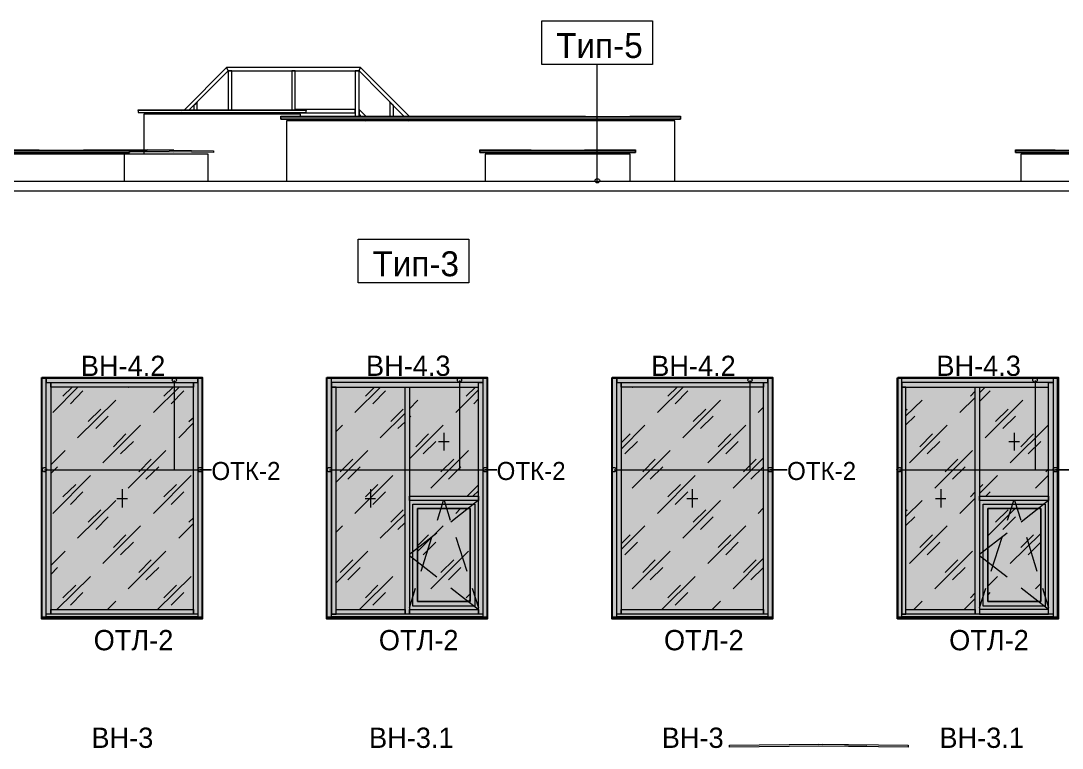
# Model space of a CAD drawing. Header units: millimetres. Extents: x 2294 to 908349, y -83289 to 219220.
# Drawn here: x 374169 to 385854, y 100861 to 109030 of the extents above; entities that cross this region are included whole.
import ezdxf

# ---------------------------------------------------------------- set-up
doc = ezdxf.new("R2010")
doc.units = ezdxf.units.MM
doc.layers.add('PDF _Геометрия', color=7, linetype='Continuous')
doc.layers.add('PDF _Текст', color=7, linetype='Continuous')

msp = doc.modelspace()

# ---------------------------------------------------------------- hatches: boundary and pattern name
at = {"transparency": 33554551}
h = msp.add_hatch(color=3, dxfattribs=at)
h.dxf.hatch_style = 1
h.paths.add_polyline_path([(374404.1, 105025.5), (376203.1, 105025.5), (376203.1, 102312.1), (374404.1, 102312.1)])
h = msp.add_hatch(color=3, dxfattribs=at)
h.dxf.hatch_style = 1
h.paths.add_polyline_path([(377604.3, 105025.5), (379403.3, 105025.5), (379403.3, 102312.1), (377604.3, 102312.1)])
h = msp.add_hatch(color=3, dxfattribs=at)
h.dxf.hatch_style = 1
h.paths.add_polyline_path([(380804.5, 105025.5), (382603.5, 105025.5), (382603.5, 102312.1), (380804.5, 102312.1)])
h = msp.add_hatch(color=3, dxfattribs=at)
h.dxf.hatch_style = 1
h.paths.add_polyline_path([(384009.8, 105025.5), (385808.8, 105025.5), (385808.8, 102312.1), (384009.8, 102312.1)])

# ---------------------------------------------------------------- linework, layer by layer
for points in [[(374404.1, 105025.5), (376203.1, 105025.5), (376203.1, 102312.1), (374404.1, 102312.1)], [(377604.3, 105025.5), (379403.3, 105025.5), (379403.3, 102312.1), (377604.3, 102312.1)], [(380804.5, 105025.5), (382603.5, 105025.5), (382603.5, 102312.1), (380804.5, 102312.1)], [(384009.8, 105025.5), (385808.8, 105025.5), (385808.8, 102312.1), (384009.8, 102312.1)]]:
    msp.add_lwpolyline(points, close=True)
at = {"layer": 'PDF _Геометрия', "lineweight": 9}
for points in [[(380017.1, 109030), (381257.4, 109030), (381257.4, 108539), (380017.1, 108539)], [(377981, 108505.1), (377976.8, 108505.1), (377976.8, 108500.9), (377976.8, 108496.6), (377964.1, 108475.5), (377976.8, 108496.6), (377976.8, 108500.9), (377976.8, 108505.1)], [(377371.4, 108022.5), (375487.7, 108022.5), (375487.7, 108031), (377371.4, 108031)], [(377087.8, 107946.3), (377087.8, 107959), (380503.9, 107959), (380503.9, 107954.8), (381003.4, 107954.8), (381003.4, 107959), (381570.6, 107959), (381570.6, 107946.3)], [(375585.1, 107582.3), (375390.4, 107578.1)], [(379318.7, 107569.6), (379318.7, 107582.3), (379894.3, 107582.3), (379894.3, 107578.1), (380495.4, 107578.1), (380495.4, 107582.3), (381066.9, 107582.3), (381066.9, 107569.6)], [(385329.6, 107569.6), (385329.6, 107582.3), (385774.1, 107582.3), (385774.1, 107578.1), (386375.2, 107578.1), (386375.2, 107582.3), (386819.6, 107582.3), (386819.6, 107569.6)], [(377955.6, 106579.1), (379195.9, 106579.1), (379195.9, 106088), (377955.6, 106088)], [(376156.6, 105017.1), (376131.2, 105017.1), (374480.3, 105017.1), (374454.9, 105017.1), (374404.1, 105017.1), (374404.1, 104940.9), (374404.1, 102392.6), (374404.1, 102316.4), (374404.1, 105017.1), (376203.1, 105017.1), (376203.1, 102316.4), (376203.1, 102392.6), (376203.1, 104940.9), (376203.1, 105017.1)], [(374480.3, 104966.3), (376131.2, 104966.3), (376156.6, 104966.3), (376156.6, 105017.1), (376156.6, 104940.9), (376156.6, 102392.6), (376156.6, 102337.5), (374454.9, 102337.5), (374454.9, 102392.6), (374454.9, 104940.9), (374454.9, 105017.1), (374454.9, 104966.3)], [(374454.9, 102367.2), (374454.9, 104966.3), (374505.7, 104966.3), (374505.7, 102367.2)], [(376105.8, 104915.5), (374505.7, 104915.5), (374505.7, 104966.3), (376105.8, 104966.3)], [(376105.8, 102367.2), (376105.8, 104966.3), (376156.6, 104966.3), (376156.6, 102367.2)], [(377604.3, 104940.9), (377604.3, 103666.7), (377604.3, 102392.6), (377604.3, 102316.4), (377604.3, 105017.1), (379403.3, 105017.1), (379403.3, 102316.4), (379403.3, 102392.6), (379403.3, 103666.7), (379403.3, 104940.9), (379403.3, 105017.1), (379352.5, 105017.1), (379352.5, 104940.9), (379352.5, 103666.7), (379352.5, 102392.6), (379352.5, 102337.5), (377655.1, 102337.5), (377655.1, 102392.6), (377655.1, 103666.7), (377655.1, 102367.2), (377705.9, 102367.2), (377705.9, 103666.7), (377705.9, 104915.5), (377655.1, 104915.5), (377655.1, 103666.7), (377655.1, 104940.9), (377655.1, 105017.1), (377604.3, 105017.1)], [(378505.9, 104966.3), (377655.1, 104966.3), (377655.1, 104915.5), (378505.9, 104915.5), (379306, 104915.5), (379306, 104966.3), (378505.9, 104966.3), (377680.5, 104966.3), (377655.1, 104966.3), (377655.1, 105017.1), (377680.5, 105017.1), (378505.9, 105017.1), (379327.1, 105017.1), (379352.5, 105017.1), (379352.5, 104966.3), (379327.1, 104966.3)], [(379306, 104940.9), (379306, 104966.3), (379352.5, 104966.3), (379352.5, 104940.9), (379352.5, 103666.7), (379352.5, 102367.2), (379306, 102367.2), (379306, 103666.7)], [(382552.7, 105017.1), (382527.3, 105017.1), (380880.7, 105017.1), (380855.3, 105017.1), (380804.5, 105017.1), (380804.5, 104940.9), (380804.5, 102392.6), (380804.5, 102316.4), (380804.5, 105017.1), (382603.5, 105017.1), (382603.5, 102316.4), (382603.5, 102392.6), (382603.5, 104940.9), (382603.5, 105017.1)], [(380880.7, 104966.3), (382527.3, 104966.3), (382552.7, 104966.3), (382552.7, 105017.1), (382552.7, 104940.9), (382552.7, 102392.6), (382552.7, 102337.5), (380855.3, 102337.5), (380855.3, 102392.6), (380855.3, 104940.9), (380855.3, 105017.1), (380855.3, 104966.3)], [(380855.3, 102367.2), (380855.3, 104966.3), (380906, 104966.3), (380906, 102367.2)], [(382501.9, 104915.5), (380906, 104915.5), (380906, 104966.3), (382501.9, 104966.3)], [(382501.9, 102367.2), (382501.9, 104966.3), (382552.7, 104966.3), (382552.7, 102367.2)], [(384004.6, 104940.9), (384004.6, 103666.7), (384004.6, 102392.6), (384004.6, 102316.4), (384004.6, 105017.1), (385803.7, 105017.1), (385803.7, 102316.4), (385803.7, 102392.6), (385803.7, 103666.7), (385803.7, 104940.9), (385803.7, 105017.1), (385752.9, 105017.1), (385752.9, 104940.9), (385752.9, 103666.7), (385752.9, 102392.6), (385752.9, 102337.5), (384055.4, 102337.5), (384055.4, 102392.6), (384055.4, 103666.7), (384055.4, 102367.2), (384102, 102367.2), (384102, 103666.7), (384102, 104915.5), (384055.4, 104915.5), (384055.4, 103666.7), (384055.4, 104940.9), (384055.4, 105017.1), (384004.6, 105017.1)], [(384902.1, 104966.3), (384055.4, 104966.3), (384055.4, 104915.5), (384902.1, 104915.5), (385702.1, 104915.5), (385702.1, 104966.3), (384902.1, 104966.3), (384076.6, 104966.3), (384055.4, 104966.3), (384055.4, 105017.1), (384076.6, 105017.1), (384902.1, 105017.1), (385727.5, 105017.1), (385752.9, 105017.1), (385752.9, 104966.3), (385727.5, 104966.3)], [(378531.3, 102367.2), (378480.5, 102367.2), (377705.9, 102367.2), (377705.9, 102418), (378480.5, 102418), (378480.5, 102367.2), (378480.5, 103666.7), (378480.5, 104915.5), (378531.3, 104915.5), (378531.3, 103666.7)], [(384927.5, 102367.2), (384876.7, 102367.2), (384102, 102367.2), (384102, 102418), (384876.7, 102418), (384876.7, 102367.2), (384876.7, 103666.7), (384876.7, 104915.5), (384927.5, 104915.5), (384927.5, 103666.7)], [(379306, 103641.3), (378531.3, 103641.3), (378531.3, 103692.1), (379306, 103692.1)], [(385702.1, 103641.3), (384927.5, 103641.3), (384927.5, 103692.1), (385702.1, 103692.1)], [(378569.4, 103603.2), (379263.6, 103603.2), (379263.6, 102456.1), (378569.4, 102456.1)], [(379263.6, 103603.2), (379263.6, 102456.1), (378569.4, 102456.1), (378569.4, 103603.2)], [(379212.8, 103552.4), (378620.2, 103552.4), (378620.2, 102506.8), (379212.8, 102506.8)], [(378620.2, 102506.8), (378620.2, 103552.4), (379212.8, 103552.4), (379212.8, 102506.8)], [(384969.8, 103603.2), (385664, 103603.2), (385664, 102456.1), (384969.8, 102456.1)], [(385664, 103603.2), (385664, 102456.1), (384969.8, 102456.1), (384969.8, 103603.2)], [(385613.2, 103552.4), (385020.6, 103552.4), (385020.6, 102506.8), (385613.2, 102506.8)], [(385020.6, 102506.8), (385020.6, 103552.4), (385613.2, 103552.4), (385613.2, 102506.8)], [(376105.8, 102367.2), (374505.7, 102367.2), (374505.7, 102418), (376105.8, 102418)], [(379306, 102367.2), (378531.3, 102367.2), (378531.3, 102418), (379306, 102418)], [(382501.9, 102367.2), (380906, 102367.2), (380906, 102418), (382501.9, 102418)], [(376203.1, 102312.1), (374404.1, 102312.1), (374404.1, 102337.5), (376203.1, 102337.5)], [(379403.3, 102312.1), (377604.3, 102312.1), (377604.3, 102337.5), (379403.3, 102337.5)], [(382603.5, 102312.1), (380804.5, 102312.1), (380804.5, 102337.5), (382603.5, 102337.5)], [(385803.7, 102312.1), (384004.6, 102312.1), (384004.6, 102337.5), (385803.7, 102337.5)], [(383124.2, 100906.8), (384127.4, 100894.1), (384127.4, 100872.9), (383124.2, 100885.6), (382120.9, 100872.9), (382120.9, 100894.1)]]:
    msp.add_lwpolyline(points, close=True, dxfattribs=at)
for points in [[(378527.1, 107959), (377981, 108505.1), (376478.3, 108505.1), (376482.5, 108505.1), (376482.5, 108500.9), (376482.5, 108496.6), (376491, 108475.5), (376482.5, 108496.6), (376482.5, 108500.9), (376482.5, 108505.1), (376478.3, 108505.1), (376004.2, 108031)], [(376059.2, 108031), (376495.2, 108467), (376495.2, 108471.2), (376491, 108475.5), (376495.2, 108471.2), (376495.2, 108467), (377964.1, 108467), (377964.1, 108471.2), (377964.1, 108475.5), (377964.1, 108471.2), (377964.1, 108467), (378467.8, 107959)], [(376537.5, 108031), (376537.5, 108467), (376533.3, 108467), (376529.1, 108467), (376503.7, 108467), (376499.4, 108467), (376495.2, 108467), (376495.2, 108031)], [(377248.7, 107980.2), (377248.7, 108001.4), (377248.7, 107997.1), (377921.7, 107997.1), (377921.7, 108001.4), (377921.7, 108005.6), (377921.7, 108026.8), (377921.7, 108031), (377921.7, 108035.2), (377248.7, 108035.2), (377248.7, 108031), (377248.7, 108467), (377244.5, 108467), (377240.2, 108467), (377219.1, 108467), (377214.8, 108467), (377210.6, 108467), (377210.6, 108031)], [(377964.1, 107959), (377964.1, 108467), (377959.8, 108467), (377955.6, 108467), (377930.2, 108467), (377926, 108467), (377921.7, 108467), (377921.7, 107959)], [(380635.1, 107230.9), (380635.1, 108539)], [(376148.1, 108031), (376148.1, 108119.9), (376148.1, 108115.7), (376143.9, 108115.7), (376139.6, 108111.4), (376118.5, 108086), (376114.2, 108086), (376114.2, 108081.8), (376110, 108081.8), (376110, 108031)], [(378349.3, 107959), (378349.3, 108081.8), (378345, 108081.8), (378345, 108086), (378340.8, 108086), (378315.4, 108111.4), (378315.4, 108115.7), (378311.2, 108115.7), (378311.2, 108119.9), (378311.2, 107959)], [(375487.7, 108022.5), (375487.7, 108001.4), (377371.4, 108001.4), (377371.4, 108022.5)], [(375487.7, 108009.8), (375487.7, 108001.4), (377371.4, 108001.4), (377371.4, 108009.8)], [(377307.9, 107959), (377307.9, 107980.2), (375551.2, 107980.2), (375551.2, 107582.3)], [(375974.5, 108001.4), (375953.4, 107980.2)], [(376012.6, 107980.2), (376029.6, 108001.4)], [(376110, 108001.4), (376110, 107980.2)], [(376148.1, 107980.2), (376148.1, 108001.4)], [(376495.2, 108001.4), (376495.2, 107980.2)], [(376537.5, 107980.2), (376537.5, 108001.4)], [(377210.6, 108001.4), (377210.6, 107980.2)], [(378040.3, 107959), (377964.1, 108035.2), (377964.1, 108031), (377964.1, 108026.8), (377964.1, 107992.9), (377964.1, 107988.7), (377964.1, 107984.4), (377964.1, 107980.2), (377981, 107959)], [(381570.6, 107946.3), (381570.6, 107925.2), (377087.8, 107925.2), (377087.8, 107946.3)], [(377087.8, 107937.9), (377087.8, 107925.2), (381570.6, 107925.2), (381570.6, 107937.9)], [(381507.1, 107230.9), (381507.1, 107908.2), (377151.3, 107908.2), (377151.3, 107230.9)], [(377307.9, 107908.2), (377307.9, 107925.2)], [(377921.7, 107925.2), (377921.7, 107908.2)], [(377964.1, 107908.2), (377964.1, 107925.2)], [(378014.9, 107925.2), (378036, 107908.2)], [(378091.1, 107908.2), (378074.1, 107925.2)], [(378311.2, 107925.2), (378311.2, 107908.2)], [(378349.3, 107908.2), (378349.3, 107925.2)], [(378501.7, 107925.2), (378522.8, 107908.2)], [(378577.9, 107908.2), (378560.9, 107925.2)], [(380503.9, 107954.8), (381003.4, 107954.8)], [(372859, 107569.6), (372859, 107582.3), (373375.4, 107582.3), (373375.4, 107578.1), (373874.9, 107578.1), (373874.9, 107582.3), (374374.4, 107582.3), (374374.4, 107578.1), (374873.9, 107578.1), (374873.9, 107582.3), (375390.4, 107582.3), (375390.4, 107569.6), (372859, 107569.6), (372859, 107552.7), (372791.3, 107552.7), (372791.3, 107569.6), (372859, 107573.8)], [(375390.4, 107569.6), (375390.4, 107552.7), (372859, 107552.7)], [(372859, 107561.1), (372859, 107552.7), (375390.4, 107552.7), (375390.4, 107561.1), (375585.1, 107561.1), (375390.4, 107561.1)], [(375331.1, 107230.9), (375331.1, 107531.5), (372918.3, 107531.5), (372918.3, 107230.9)], [(374374.4, 107578.1), (374873.9, 107578.1)], [(376270.8, 107230.9), (376270.8, 107531.5), (374899.3, 107531.5)], [(375551.2, 107561.1), (375551.2, 107531.5)], [(375885.6, 107578.1), (375585.1, 107582.3), (376330.1, 107569.6), (376330.1, 107552.7), (375585.1, 107561.1), (375885.6, 107556.9)], [(381066.9, 107569.6), (381066.9, 107552.7), (379318.7, 107552.7), (379318.7, 107569.6)], [(379318.7, 107561.1), (379318.7, 107552.7), (381066.9, 107552.7), (381066.9, 107561.1)], [(381007.6, 107230.9), (381007.6, 107531.5), (379377.9, 107531.5), (379377.9, 107230.9)], [(379894.3, 107578.1), (380495.4, 107578.1)], [(386819.6, 107569.6), (386819.6, 107552.7), (385329.6, 107552.7), (385329.6, 107569.6)], [(385329.6, 107561.1), (385329.6, 107552.7), (386819.6, 107552.7), (386819.6, 107561.1)], [(386760.4, 107230.9), (386760.4, 107531.5), (385388.9, 107531.5), (385388.9, 107230.9)], [(385774.1, 107578.1), (386375.2, 107578.1)], [(390366.9, 107116.7), (365586.6, 107116.7), (365586.6, 107230.9), (390366.9, 107230.9)], [(375889.9, 104991.7), (375889.9, 103988.4), (376308.9, 103988.4), (376177.7, 103988.4)], [(379090.1, 104991.7), (379090.1, 103988.4), (379509.1, 103988.4), (379377.9, 103988.4)], [(382349.5, 104991.7), (382349.5, 103988.4), (382768.6, 103988.4), (382578.1, 103988.4)], [(385702.1, 102418), (384927.5, 102418), (384927.5, 102367.2), (385702.1, 102367.2), (385702.1, 103666.7), (385702.1, 104940.9), (385702.1, 104966.3), (385752.9, 104966.3), (385752.9, 104940.9), (385752.9, 103666.7), (385752.9, 102367.2), (385702.1, 102367.2), (385702.1, 102418), (385393.1, 102659.2)], [(385549.7, 104991.7), (385549.7, 103988.4), (385968.8, 103988.4), (385778.3, 103988.4)], [(374526.8, 104631.8), (374810.4, 104915.5)], [(374641.1, 104813.9), (374746.9, 104915.5)], [(374725.8, 104729.2), (374865.5, 104873.1)], [(375373.4, 104915.5), (375377.7, 104915.5)], [(375657.1, 104631.8), (375944.9, 104915.5)], [(375775.6, 104813.9), (375877.2, 104915.5)], [(375856, 104729.2), (375999.9, 104873.1)], [(377917.5, 104631.8), (378205.4, 104915.5)], [(378036, 104813.9), (378137.6, 104915.5)], [(378120.7, 104729.2), (378260.4, 104873.1)], [(378768.4, 104915.5), (378772.6, 104915.5)], [(379052, 104631.8), (379306, 104885.8)], [(379166.3, 104813.9), (379272.1, 104915.5)], [(381028.8, 104915.5), (381033, 104915.5)], [(381312.4, 104631.8), (381600.3, 104915.5)], [(381430.9, 104813.9), (381532.5, 104915.5)], [(381511.4, 104729.2), (381655.3, 104873.1)], [(382163.3, 104915.5), (382163.3, 104915.5)], [(384423.7, 104915.5), (384428, 104915.5)], [(384825.9, 104813.9), (384876.7, 104868.9)], [(384927.5, 104852), (384991, 104915.5)], [(384927.5, 104754.6), (385046, 104873.1)], [(385553.9, 104915.5), (385558.2, 104915.5)], [(374806.2, 104348.2), (375233.7, 104771.5)], [(378531.3, 104674.2), (378624.4, 104771.5)], [(379250.9, 104729.2), (379306, 104784.2)], [(381596, 104348.2), (382019.3, 104771.5)], [(384102, 104593.7), (384284, 104771.5)], [(384707.3, 104631.8), (384876.7, 104801.2)], [(384991, 104348.2), (385414.3, 104771.5)], [(374924.7, 104530.3), (375068.7, 104669.9)], [(375009.4, 104449.8), (375149.1, 104589.5)], [(378201.1, 104348.2), (378480.5, 104623.4)], [(378319.6, 104530.3), (378459.3, 104669.9)], [(378531.3, 104576.8), (378544, 104589.5)], [(381714.6, 104530.3), (381854.3, 104669.9)], [(381795, 104449.8), (381938.9, 104589.5)], [(382442.6, 104631.8), (382501.9, 104691.1)], [(384102, 104657.2), (384114.7, 104669.9)], [(384102, 104492.2), (384199.4, 104589.5)], [(385105.2, 104530.3), (385249.2, 104669.9)], [(385189.9, 104449.8), (385329.6, 104589.5)], [(375089.8, 104064.6), (375513.1, 104487.9)], [(375940.7, 104348.2), (376105.8, 104513.3)], [(376055, 104530.3), (376105.8, 104576.8)], [(377705.9, 104416), (377777.8, 104487.9)], [(378400.1, 104449.8), (378480.5, 104526)], [(378531.3, 104111.2), (378908, 104487.9)], [(380906, 104221.2), (381172.7, 104487.9)], [(381879.7, 104064.6), (382303, 104487.9)], [(384140.1, 104064.6), (384563.4, 104487.9)], [(385270.3, 104064.6), (385697.9, 104487.9)], [(375208.4, 104246.6), (375348, 104390.6)], [(378603.3, 104246.6), (378743, 104390.6)], [(378916.5, 104403.3), (378916.5, 104204.3)], [(380906, 104289), (381007.6, 104390.6)], [(381993.9, 104246.6), (382137.9, 104390.6)], [(384258.6, 104246.6), (384398.3, 104390.6)], [(385316.9, 104403.3), (385316.9, 104204.3)], [(385388.9, 104246.6), (385532.8, 104390.6)], [(375288.8, 104166.2), (375432.7, 104305.9)], [(378683.7, 104166.2), (378827.6, 104305.9)], [(378857.2, 104305.9), (378975.8, 104305.9)], [(380948.4, 104166.2), (381088.1, 104305.9)], [(382078.6, 104166.2), (382218.3, 104305.9)], [(384339.1, 104166.2), (384483, 104305.9)], [(385257.6, 104305.9), (385376.2, 104305.9)], [(385473.5, 104166.2), (385613.2, 104305.9)], [(374505.7, 104043.4), (374666.5, 104204.3)], [(375373.4, 103781), (375796.7, 104204.3)], [(377705.9, 103848.7), (378061.4, 104204.3)], [(378768.4, 103781), (379191.7, 104204.3)], [(381028.8, 103781), (381456.3, 104204.3)], [(382163.3, 103781), (382501.9, 104123.9)], [(384423.7, 103781), (384847, 104204.3)], [(374505.7, 103946.1), (374581.9, 104022.3)], [(375492, 103963), (375631.7, 104106.9)], [(375572.4, 103882.6), (375716.3, 104022.3)], [(377752.4, 103963), (377896.3, 104106.9)], [(377837.1, 103882.6), (377976.8, 104022.3)], [(378882.6, 103963), (379026.6, 104106.9)], [(378967.3, 103882.6), (379107, 104022.3)], [(381147.3, 103963), (381287, 104106.9)], [(381232, 103882.6), (381371.7, 104022.3)], [(382277.6, 103963), (382421.5, 104106.9)], [(382362.2, 103882.6), (382501.9, 104022.3)], [(384542.2, 103963), (384681.9, 104106.9)], [(384622.7, 103882.6), (384766.6, 104022.3)], [(374433.7, 103988.4), (376308.9, 103988.4)], [(374526.8, 103497.4), (374950.1, 103924.9)], [(375657.1, 103497.4), (376080.4, 103924.9)], [(377633.9, 103988.4), (379509.1, 103988.4)], [(377917.5, 103497.4), (378345, 103924.9)], [(380825.6, 103988.4), (382768.6, 103988.4)], [(381312.4, 103497.4), (381735.7, 103924.9)], [(384025.8, 103988.4), (385968.8, 103988.4)], [(384927.5, 103721.7), (385130.6, 103924.9)], [(385553.9, 103781), (385702.1, 103929.2)], [(385672.5, 103963), (385702.1, 103996.9)], [(374641.1, 103683.6), (374785, 103823.3)], [(375305.7, 103768.3), (375305.7, 103565.1)], [(375775.6, 103683.6), (375915.3, 103823.3)], [(378036, 103683.6), (378175.7, 103823.3)], [(378091.1, 103768.3), (378091.1, 103565.1)], [(379179, 103692.1), (379306, 103819.1)], [(381430.9, 103683.6), (381570.6, 103823.3)], [(381701.9, 103768.3), (381701.9, 103565.1)], [(384491.5, 103768.3), (384491.5, 103565.1)], [(384927.5, 103785.2), (384965.6, 103823.3)], [(374725.8, 103599), (374865.5, 103738.7)], [(375246.4, 103666.7), (375365, 103666.7)], [(375856, 103599), (375999.9, 103738.7)], [(378031.8, 103666.7), (378150.3, 103666.7)], [(378120.7, 103599), (378260.4, 103738.7)], [(379242.5, 103692.1), (379306, 103751.4)], [(381511.4, 103599), (381655.3, 103738.7)], [(381642.6, 103666.7), (381765.4, 103666.7)], [(384432.2, 103666.7), (384550.7, 103666.7)], [(384707.3, 103497.4), (384876.7, 103670.9)], [(384825.9, 103683.6), (384876.7, 103738.7)], [(384999.4, 103692.1), (385046, 103738.7)], [(374806.2, 103218), (375233.7, 103641.3)], [(374924.7, 103400), (375068.7, 103539.7)], [(378319.6, 103400), (378459.3, 103539.7)], [(378844.5, 103421.2), (378912.3, 103641.3)], [(378920.7, 103641.3), (378988.5, 103421.2)], [(379301.7, 103641.3), (378992.7, 103400)], [(379052, 103497.4), (379102.8, 103552.4)], [(381596, 103218), (382019.3, 103641.3)], [(381714.6, 103400), (381854.3, 103539.7)], [(382442.6, 103497.4), (382501.9, 103560.9)], [(384102, 103463.5), (384284, 103641.3)], [(384102, 103527), (384114.7, 103539.7)], [(385020.6, 103247.6), (385325.4, 103552.4)], [(385105.2, 103400), (385249.2, 103539.7)], [(385240.7, 103421.2), (385312.7, 103641.3)], [(385321.1, 103641.3), (385388.9, 103421.2)], [(385702.1, 103641.3), (385393.1, 103400)], [(375009.4, 103315.4), (375149.1, 103459.3)], [(376055, 103400), (376105.8, 103446.6)], [(378201.1, 103218), (378480.5, 103493.2)], [(381795, 103315.4), (381938.9, 103459.3)], [(384102, 103361.9), (384199.4, 103459.3)], [(385189.9, 103315.4), (385329.6, 103459.3)], [(375089.8, 102934.4), (375513.1, 103357.7)], [(375940.7, 103218), (376105.8, 103383.1)], [(377705.9, 103285.7), (377777.8, 103357.7)], [(378400.1, 103315.4), (378480.5, 103395.8)], [(378620.2, 103069.8), (378908, 103357.7)], [(380906, 103091), (381172.7, 103357.7)], [(381879.7, 102934.4), (382303, 103357.7)], [(384140.1, 102934.4), (384563.4, 103357.7)], [(375208.4, 103116.4), (375348, 103256.1)], [(378836.1, 103277.3), (378531.3, 103036)], [(378620.2, 103133.3), (378743, 103256.1)], [(378662.5, 102849.7), (378781.1, 103230.7)], [(379052, 103230.7), (379174.7, 102849.7)], [(380906, 103154.5), (381007.6, 103256.1)], [(381993.9, 103116.4), (382137.9, 103256.1)], [(384258.6, 103116.4), (384398.3, 103256.1)], [(385236.5, 103277.3), (384927.5, 103036)], [(385058.7, 102849.7), (385181.4, 103230.7)], [(385270.3, 102934.4), (385613.2, 103273)], [(385388.9, 103116.4), (385532.8, 103256.1)], [(385452.4, 103230.7), (385570.9, 102849.7)], [(374505.7, 102913.2), (374666.5, 103074.1)], [(375288.8, 103031.7), (375432.7, 103175.7)], [(375373.4, 102650.8), (375796.7, 103074.1)], [(377705.9, 102718.5), (378061.4, 103074.1)], [(378683.7, 103031.7), (378827.6, 103175.7)], [(378768.4, 102650.8), (379191.7, 103074.1)], [(380948.4, 103031.7), (381088.1, 103175.7)], [(381028.8, 102650.8), (381456.3, 103074.1)], [(382078.6, 103031.7), (382218.3, 103175.7)], [(384339.1, 103031.7), (384483, 103175.7)], [(384423.7, 102650.8), (384847, 103074.1)], [(385473.5, 103031.7), (385613.2, 103175.7)], [(375492, 102832.8), (375631.7, 102976.7)], [(377752.4, 102832.8), (377896.3, 102976.7)], [(378836.1, 102782), (378531.3, 103023.3)], [(378882.6, 102832.8), (379026.6, 102976.7)], [(381147.3, 102832.8), (381287, 102976.7)], [(382163.3, 102650.8), (382501.9, 102993.7)], [(382277.6, 102832.8), (382421.5, 102976.7)], [(384542.2, 102832.8), (384681.9, 102976.7)], [(385236.5, 102782), (384927.5, 103023.3)], [(374505.7, 102811.6), (374581.9, 102892.1)], [(375572.4, 102752.4), (375716.3, 102892.1)], [(377837.1, 102752.4), (377976.8, 102892.1)], [(378967.3, 102752.4), (379107, 102892.1)], [(381232, 102752.4), (381371.7, 102892.1)], [(382362.2, 102752.4), (382501.9, 102892.1)], [(384622.7, 102752.4), (384766.6, 102892.1)], [(374573.4, 102418), (374950.1, 102790.5)], [(375703.6, 102418), (376080.4, 102790.5)], [(377968.3, 102418), (378345, 102790.5)], [(381363.2, 102418), (381735.7, 102790.5)], [(385020.6, 102680.4), (385130.6, 102790.5)], [(374641.1, 102549.2), (374785, 102693.1)], [(374725.8, 102468.8), (374865.5, 102608.4)], [(375775.6, 102549.2), (375915.3, 102693.1)], [(375856, 102468.8), (375999.9, 102608.4)], [(378036, 102549.2), (378175.7, 102693.1)], [(378120.7, 102468.8), (378260.4, 102608.4)], [(378531.3, 102439.1), (378599, 102659.2)], [(379301.7, 102418), (378992.7, 102659.2)], [(379234, 102659.2), (379306, 102439.1)], [(381430.9, 102549.2), (381570.6, 102693.1)], [(381511.4, 102468.8), (381655.3, 102608.4)], [(384825.9, 102549.2), (384876.7, 102604.2)], [(384927.5, 102439.1), (384999.4, 102659.2)], [(385020.6, 102578.8), (385046, 102608.4)], [(385553.9, 102650.8), (385613.2, 102710)], [(385634.4, 102659.2), (385702.1, 102439.1)], [(375140.6, 102418), (375233.7, 102511.1)], [(378624.4, 102506.8), (378624.4, 102511.1)], [(379166.3, 102549.2), (379212.8, 102595.7)], [(379187.4, 102506.8), (379212.8, 102532.2)], [(381926.2, 102418), (382019.3, 102511.1)], [(384190.9, 102418), (384284, 102511.1)], [(384753.9, 102418), (384876.7, 102540.7)], [(385410, 102506.8), (385414.3, 102511.1)], [(376156.6, 102367.2), (374454.9, 102367.2)], [(379352.5, 102367.2), (377655.1, 102367.2)], [(382552.7, 102367.2), (380855.3, 102367.2)], [(382493.4, 102418), (382501.9, 102426.4)], [(385752.9, 102367.2), (384055.4, 102367.2)], [(374404.1, 102337.5), (374404.1, 102337.5)], [(374404.1, 102312.1), (374404.1, 102316.4)], [(376156.6, 102337.5), (374454.9, 102337.5), (376156.6, 102337.5)], [(376203.1, 102337.5), (376203.1, 102337.5)], [(376203.1, 102316.4), (376203.1, 102312.1)], [(377604.3, 102337.5), (377604.3, 102337.5)], [(377604.3, 102312.1), (377604.3, 102316.4)], [(379352.5, 102337.5), (377655.1, 102337.5), (379352.5, 102337.5)], [(379403.3, 102337.5), (379403.3, 102337.5)], [(379403.3, 102316.4), (379403.3, 102312.1)], [(380804.5, 102337.5), (380804.5, 102337.5)], [(380804.5, 102312.1), (380804.5, 102316.4)], [(382552.7, 102337.5), (380855.3, 102337.5), (382552.7, 102337.5)], [(382603.5, 102337.5), (382603.5, 102337.5)], [(382603.5, 102316.4), (382603.5, 102312.1)], [(384004.6, 102337.5), (384004.6, 102337.5)], [(384004.6, 102312.1), (384004.6, 102316.4)], [(385752.9, 102337.5), (384055.4, 102337.5), (385752.9, 102337.5)], [(385803.7, 102337.5), (385803.7, 102337.5)], [(385803.7, 102316.4), (385803.7, 102312.1)], [(383162.3, 100906.8), (383661.8, 100898.3)], [(383661.8, 100881.4), (383162.3, 100885.6)]]:
    msp.add_lwpolyline(points, dxfattribs=at)
for points in [[(380614, 107235.2), (380614, 107247.9), (380622.4, 107256.3), (380639.4, 107256.3)], [(380614, 107235.2), (380614, 107247.9), (380622.4, 107256.3), (380639.4, 107256.3)], [(380639.4, 107209.8), (380622.4, 107209.8), (380614, 107222.5), (380614, 107235.2)], [(380639.4, 107209.8), (380622.4, 107209.8), (380614, 107222.5), (380614, 107235.2)], [(380639.4, 107256.3), (380652.1, 107256.3), (380664.8, 107247.9), (380664.8, 107235.2)], [(380639.4, 107256.3), (380652.1, 107256.3), (380664.8, 107247.9), (380664.8, 107235.2)], [(380664.8, 107235.2), (380664.8, 107222.5), (380652.1, 107209.8), (380639.4, 107209.8)], [(380664.8, 107235.2), (380664.8, 107222.5), (380652.1, 107209.8), (380639.4, 107209.8)], [(375868.7, 104995.9), (375868.7, 105012.8), (375877.2, 105021.3), (375889.9, 105021.3)], [(375868.7, 104995.9), (375868.7, 105012.8), (375877.2, 105021.3), (375889.9, 105021.3)], [(375889.9, 104970.5), (375877.2, 104970.5), (375868.7, 104983.2), (375868.7, 104995.9)], [(375889.9, 104970.5), (375877.2, 104970.5), (375868.7, 104983.2), (375868.7, 104995.9)], [(375889.9, 105021.3), (375902.6, 105021.3), (375915.3, 105012.8), (375915.3, 104995.9)], [(375889.9, 105021.3), (375902.6, 105021.3), (375915.3, 105012.8), (375915.3, 104995.9)], [(375915.3, 104995.9), (375915.3, 104983.2), (375902.6, 104970.5), (375889.9, 104970.5)], [(375915.3, 104995.9), (375915.3, 104983.2), (375902.6, 104970.5), (375889.9, 104970.5)], [(379068.9, 104995.9), (379068.9, 105012.8), (379077.4, 105021.3), (379090.1, 105021.3)], [(379068.9, 104995.9), (379068.9, 105012.8), (379077.4, 105021.3), (379090.1, 105021.3)], [(379090.1, 104970.5), (379077.4, 104970.5), (379068.9, 104983.2), (379068.9, 104995.9)], [(379090.1, 104970.5), (379077.4, 104970.5), (379068.9, 104983.2), (379068.9, 104995.9)], [(379090.1, 105021.3), (379102.8, 105021.3), (379115.5, 105012.8), (379115.5, 104995.9)], [(379090.1, 105021.3), (379102.8, 105021.3), (379115.5, 105012.8), (379115.5, 104995.9)], [(379115.5, 104995.9), (379115.5, 104983.2), (379102.8, 104970.5), (379090.1, 104970.5)], [(379115.5, 104995.9), (379115.5, 104983.2), (379102.8, 104970.5), (379090.1, 104970.5)], [(382328.4, 104995.9), (382328.4, 105012.8), (382336.8, 105021.3), (382349.5, 105021.3)], [(382328.4, 104995.9), (382328.4, 105012.8), (382336.8, 105021.3), (382349.5, 105021.3)], [(382349.5, 104970.5), (382336.8, 104970.5), (382328.4, 104983.2), (382328.4, 104995.9)], [(382349.5, 104970.5), (382336.8, 104970.5), (382328.4, 104983.2), (382328.4, 104995.9)], [(382349.5, 105021.3), (382362.2, 105021.3), (382374.9, 105012.8), (382374.9, 104995.9)], [(382349.5, 105021.3), (382362.2, 105021.3), (382374.9, 105012.8), (382374.9, 104995.9)], [(382374.9, 104995.9), (382374.9, 104983.2), (382362.2, 104970.5), (382349.5, 104970.5)], [(382374.9, 104995.9), (382374.9, 104983.2), (382362.2, 104970.5), (382349.5, 104970.5)], [(385524.3, 104995.9), (385524.3, 105012.8), (385532.8, 105021.3), (385549.7, 105021.3)], [(385524.3, 104995.9), (385524.3, 105012.8), (385532.8, 105021.3), (385549.7, 105021.3)], [(385549.7, 104970.5), (385532.8, 104970.5), (385524.3, 104983.2), (385524.3, 104995.9)], [(385549.7, 104970.5), (385532.8, 104970.5), (385524.3, 104983.2), (385524.3, 104995.9)], [(385549.7, 105021.3), (385562.4, 105021.3), (385575.1, 105012.8), (385575.1, 104995.9)], [(385549.7, 105021.3), (385562.4, 105021.3), (385575.1, 105012.8), (385575.1, 104995.9)], [(385575.1, 104995.9), (385575.1, 104983.2), (385562.4, 104970.5), (385549.7, 104970.5)], [(385575.1, 104995.9), (385575.1, 104983.2), (385562.4, 104970.5), (385549.7, 104970.5)], [(374412.5, 103988.4), (374412.5, 104005.4), (374421, 104013.8), (374433.7, 104013.8)], [(374412.5, 103988.4), (374412.5, 104005.4), (374421, 104013.8), (374433.7, 104013.8)], [(374433.7, 104013.8), (374446.4, 104013.8), (374459.1, 104005.4), (374459.1, 103988.4)], [(374433.7, 104013.8), (374446.4, 104013.8), (374459.1, 104005.4), (374459.1, 103988.4)], [(376156.6, 103988.4), (376156.6, 104005.4), (376165, 104013.8), (376182, 104013.8)], [(376156.6, 103988.4), (376156.6, 104005.4), (376165, 104013.8), (376182, 104013.8)], [(376182, 104013.8), (376194.7, 104013.8), (376207.4, 104005.4), (376207.4, 103988.4)], [(376182, 104013.8), (376194.7, 104013.8), (376207.4, 104005.4), (376207.4, 103988.4)], [(377608.5, 103988.4), (377608.5, 104005.4), (377617, 104013.8), (377633.9, 104013.8)], [(377608.5, 103988.4), (377608.5, 104005.4), (377617, 104013.8), (377633.9, 104013.8)], [(377633.9, 104013.8), (377646.6, 104013.8), (377659.3, 104005.4), (377659.3, 103988.4)], [(377633.9, 104013.8), (377646.6, 104013.8), (377659.3, 104005.4), (377659.3, 103988.4)], [(379356.7, 103988.4), (379356.7, 104005.4), (379365.2, 104013.8), (379382.1, 104013.8)], [(379356.7, 103988.4), (379356.7, 104005.4), (379365.2, 104013.8), (379382.1, 104013.8)], [(379382.1, 104013.8), (379394.8, 104013.8), (379407.5, 104005.4), (379407.5, 103988.4)], [(379382.1, 104013.8), (379394.8, 104013.8), (379407.5, 104005.4), (379407.5, 103988.4)], [(380804.5, 103988.4), (380804.5, 104005.4), (380812.9, 104013.8), (380825.6, 104013.8)], [(380804.5, 103988.4), (380804.5, 104005.4), (380812.9, 104013.8), (380825.6, 104013.8)], [(380825.6, 104013.8), (380838.3, 104013.8), (380851, 104005.4), (380851, 103988.4)], [(380825.6, 104013.8), (380838.3, 104013.8), (380851, 104005.4), (380851, 103988.4)], [(382552.7, 103988.4), (382552.7, 104005.4), (382561.2, 104013.8), (382578.1, 104013.8)], [(382552.7, 103988.4), (382552.7, 104005.4), (382561.2, 104013.8), (382578.1, 104013.8)], [(382578.1, 104013.8), (382590.8, 104013.8), (382603.5, 104005.4), (382603.5, 103988.4)], [(382578.1, 104013.8), (382590.8, 104013.8), (382603.5, 104005.4), (382603.5, 103988.4)], [(384000.4, 103988.4), (384000.4, 104005.4), (384008.9, 104013.8), (384025.8, 104013.8)], [(384000.4, 103988.4), (384000.4, 104005.4), (384008.9, 104013.8), (384025.8, 104013.8)], [(384025.8, 104013.8), (384038.5, 104013.8), (384051.2, 104005.4), (384051.2, 103988.4)], [(384025.8, 104013.8), (384038.5, 104013.8), (384051.2, 104005.4), (384051.2, 103988.4)], [(385752.9, 103988.4), (385752.9, 104005.4), (385761.4, 104013.8), (385778.3, 104013.8)], [(385752.9, 103988.4), (385752.9, 104005.4), (385761.4, 104013.8), (385778.3, 104013.8)], [(385778.3, 104013.8), (385791, 104013.8), (385803.7, 104005.4), (385803.7, 103988.4)], [(385778.3, 104013.8), (385791, 104013.8), (385803.7, 104005.4), (385803.7, 103988.4)], [(374433.7, 103963), (374421, 103963), (374412.5, 103975.7), (374412.5, 103988.4)], [(374433.7, 103963), (374421, 103963), (374412.5, 103975.7), (374412.5, 103988.4)], [(374459.1, 103988.4), (374459.1, 103975.7), (374446.4, 103963), (374433.7, 103963)], [(374459.1, 103988.4), (374459.1, 103975.7), (374446.4, 103963), (374433.7, 103963)], [(376182, 103963), (376165, 103963), (376156.6, 103975.7), (376156.6, 103988.4)], [(376182, 103963), (376165, 103963), (376156.6, 103975.7), (376156.6, 103988.4)], [(376207.4, 103988.4), (376207.4, 103975.7), (376194.7, 103963), (376182, 103963)], [(376207.4, 103988.4), (376207.4, 103975.7), (376194.7, 103963), (376182, 103963)], [(377633.9, 103963), (377617, 103963), (377608.5, 103975.7), (377608.5, 103988.4)], [(377633.9, 103963), (377617, 103963), (377608.5, 103975.7), (377608.5, 103988.4)], [(377659.3, 103988.4), (377659.3, 103975.7), (377646.6, 103963), (377633.9, 103963)], [(377659.3, 103988.4), (377659.3, 103975.7), (377646.6, 103963), (377633.9, 103963)], [(379382.1, 103963), (379365.2, 103963), (379356.7, 103975.7), (379356.7, 103988.4)], [(379382.1, 103963), (379365.2, 103963), (379356.7, 103975.7), (379356.7, 103988.4)], [(379407.5, 103988.4), (379407.5, 103975.7), (379394.8, 103963), (379382.1, 103963)], [(379407.5, 103988.4), (379407.5, 103975.7), (379394.8, 103963), (379382.1, 103963)], [(380825.6, 103963), (380812.9, 103963), (380804.5, 103975.7), (380804.5, 103988.4)], [(380825.6, 103963), (380812.9, 103963), (380804.5, 103975.7), (380804.5, 103988.4)], [(380851, 103988.4), (380851, 103975.7), (380838.3, 103963), (380825.6, 103963)], [(380851, 103988.4), (380851, 103975.7), (380838.3, 103963), (380825.6, 103963)], [(382578.1, 103963), (382561.2, 103963), (382552.7, 103975.7), (382552.7, 103988.4)], [(382578.1, 103963), (382561.2, 103963), (382552.7, 103975.7), (382552.7, 103988.4)], [(382603.5, 103988.4), (382603.5, 103975.7), (382590.8, 103963), (382578.1, 103963)], [(382603.5, 103988.4), (382603.5, 103975.7), (382590.8, 103963), (382578.1, 103963)], [(384025.8, 103963), (384008.9, 103963), (384000.4, 103975.7), (384000.4, 103988.4)], [(384025.8, 103963), (384008.9, 103963), (384000.4, 103975.7), (384000.4, 103988.4)], [(384051.2, 103988.4), (384051.2, 103975.7), (384038.5, 103963), (384025.8, 103963)], [(384051.2, 103988.4), (384051.2, 103975.7), (384038.5, 103963), (384025.8, 103963)], [(385778.3, 103963), (385761.4, 103963), (385752.9, 103975.7), (385752.9, 103988.4)], [(385778.3, 103963), (385761.4, 103963), (385752.9, 103975.7), (385752.9, 103988.4)], [(385803.7, 103988.4), (385803.7, 103975.7), (385791, 103963), (385778.3, 103963)], [(385803.7, 103988.4), (385803.7, 103975.7), (385791, 103963), (385778.3, 103963)]]:
    msp.add_open_spline(points, degree=3, dxfattribs=at)

# ---------------------------------------------------------------- texts
at = {"layer": 'PDF _Текст', "attachment_point": 4, "style": ''}
for s, insert, char_height in [('Тип-5', (380176.3, 108750.1), 279.32), ('Тип-3', (378114.9, 106299.2), 279.32), ('ВН-4.2', (374842.8, 105154.7), 227.83), ('ВН-4.3', (378042.7, 105154.7), 227.83), ('ВН-4.2', (381243, 105154.7), 227.83), ('ВН-4.3', (384443.1, 105154.7), 227.83), ('ОТК-2', (376307.4, 103973.1), 202.67), ('ОТК-2', (379507.5, 103973.1), 202.67), ('ОТК-2', (382766.9, 103973.1), 202.67), ('ОТЛ-2', (374986.4, 102073.1), 227.83), ('ОТЛ-2', (378186.4, 102073.1), 227.83), ('ОТЛ-2', (381386.3, 102073.1), 227.83), ('ОТЛ-2', (384586.2, 102073.1), 227.83), ('ВН-3', (374961.3, 100976.8), 227.83), ('ВН-3.1', (378076.8, 100976.8), 227.83), ('ВН-3', (381361.6, 100976.8), 227.83), ('ВН-3.1', (384476.9, 100976.8), 227.83)]:
    msp.add_mtext(s, dxfattribs=dict(at, insert=insert, char_height=char_height))

doc.saveas('drawing.dxf')
